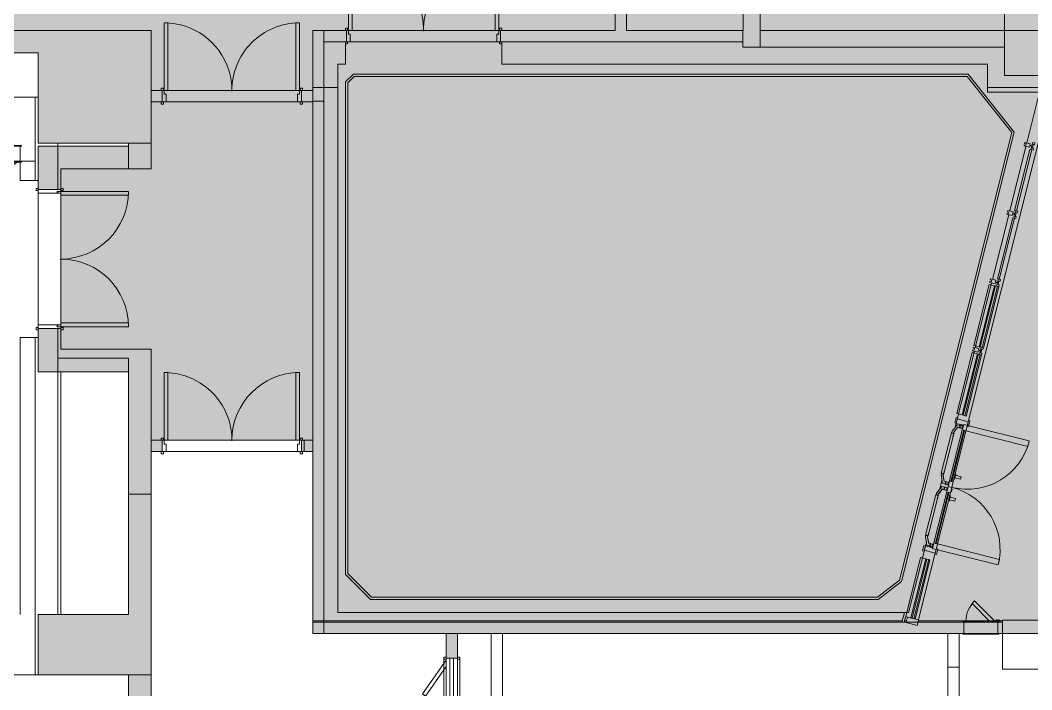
# Model space of a CAD drawing. Header units: millimetres. Extents: x -57519 to 497916, y -349472 to 446842.
# Drawn here: x 474755 to 488209, y 22841 to 31742 of the extents above; entities that cross this region are included whole.
import ezdxf

# ---------------------------------------------------------------- set-up
doc = ezdxf.new("R2010")
doc.units = ezdxf.units.MM
for name, color, linetype, lineweight in [('A-DETL-GENF', 92, 'Continuous', 5), ('A-DETL-THIN', 151, 'Continuous', 9), ('A-DOOR', 31, 'Continuous', 5), ('A-DOOR-FRAM', 31, 'Continuous', 5), ('A-FLOR', 192, 'Continuous', 5), ('A-GLAZ-CURT', 52, 'Continuous', 20), ('A-GLAZ-CWMG', 51, 'Continuous', 20), ('A-WALL', 113, 'Continuous', 20), ('A-WALL-PATT', 111, 'Continuous', 20), ('S-COLS', 52, 'Continuous', 20)]:
    doc.layers.add(name, color=color, linetype=linetype, lineweight=lineweight)

# ---------------------------------------------------------------- blocks, each defined once
blk = doc.blocks.new('DLN-Double Door__X03_ - _M31x_1800 x 2000 _WH_-16954913-1_F SINGLE OCCUPANCY DIAGRAM')
at = {"layer": 'A-DOOR', "color": 191}
for p, q in [((-850, -75), (-900, -75)), ((-900, -75), (-900, -975)), ((-850, -975), (-850, -75)), ((850, -75), (900, -75)), ((850, -975), (850, -75)), ((900, -75), (900, -975)), ((-900, -975), (-850, -975)), ((900, -975), (850, -975))]:
    blk.add_line(p, q, dxfattribs=at)
for centre, start, end in [((-900, -75), 270, 359.9923), ((900, -75), 180.0077, 197.6), ((900, -75), 197.6, 215.7), ((900, -75), 215.7, 233.8), ((900, -75), 233.8, 251.9), ((900, -75), 251.9, 270)]:
    blk.add_arc(centre, 900, start, end, dxfattribs=at)
at = {"layer": 'A-DOOR', "color": 253}
for centre, start, end in [((900, -75), 179.5, 180.0077), ((-900, -75), 359.9923, 0.5)]:
    blk.add_arc(centre, 900, start, end, dxfattribs=at)
at = {"layer": 'A-DOOR-FRAM', "color": 253}
for p, q in [((-910, 105), (-940, 105)), ((-940, 105), (-940, 75)), ((-940, 75), (-910, 75)), ((-875, 75), (-925, 75)), ((-925, 75), (-925, -75)), ((-910, 75), (-910, 105)), ((-875, -25), (-875, 75)), ((875, 75), (875, -25)), ((925, 75), (875, 75)), ((940, 105), (910, 105)), ((910, 105), (910, 75)), ((910, 75), (940, 75)), ((925, -75), (925, 75)), ((940, 75), (940, 105)), ((-900, -75), (-900, -25)), ((-900, -25), (-875, -25)), ((875, -25), (900, -25)), ((900, -25), (900, -75))]:
    blk.add_line(p, q, dxfattribs=at)
at = {"layer": 'A-DOOR-FRAM', "color": 191}
for p, q in [((-910, -75), (-940, -75)), ((-940, -75), (-940, -105)), ((-940, -105), (-910, -105)), ((-925, -75), (-900, -75)), ((-910, -105), (-910, -75)), ((900, -75), (925, -75)), ((940, -75), (910, -75)), ((910, -75), (910, -105)), ((910, -105), (940, -105)), ((940, -105), (940, -75))]:
    blk.add_line(p, q, dxfattribs=at)
blk = doc.blocks.new('DLN-Double Door__X03_ - _M31x_1800 x 2000 _WH_-16954921-1_F SINGLE OCCUPANCY DIAGRAM')
at = {"layer": 'A-DOOR', "color": 191}
for p, q in [((-900, 975), (-850, 975)), ((-900, 75), (-900, 975)), ((-850, 975), (-850, 75)), ((850, 975), (850, 75)), ((900, 975), (850, 975)), ((900, 75), (900, 975)), ((-850, 75), (-900, 75)), ((850, 75), (900, 75))]:
    blk.add_line(p, q, dxfattribs=at)
for centre, start, end in [((-900, 75), 17.6, 90), ((900, 75), 90, 180.5), ((-900, 75), 359.5, 17.6)]:
    blk.add_arc(centre, 900, start, end, dxfattribs=at)
at = {"layer": 'A-DOOR-FRAM', "color": 191}
for p, q in [((-940, 105), (-910, 105)), ((-940, 75), (-940, 105)), ((-910, 75), (-940, 75)), ((-925, 75), (-900, 75)), ((-925, -75), (-925, 75)), ((-910, 105), (-910, 75)), ((-900, 75), (-900, 25)), ((-900, 25), (-875, 25)), ((-875, 25), (-875, -75)), ((875, 25), (900, 25)), ((875, -75), (875, 25)), ((900, 75), (925, 75)), ((900, 25), (900, 75)), ((910, 75), (910, 105)), ((910, 105), (940, 105)), ((940, 75), (910, 75)), ((925, 75), (925, -75)), ((940, 105), (940, 75)), ((-940, -75), (-910, -75)), ((-940, -105), (-940, -75)), ((-910, -105), (-940, -105)), ((-875, -75), (-925, -75)), ((-910, -75), (-910, -105)), ((925, -75), (875, -75)), ((910, -105), (910, -75)), ((910, -75), (940, -75)), ((940, -105), (910, -105)), ((940, -75), (940, -105))]:
    blk.add_line(p, q, dxfattribs=at)
blk = doc.blocks.new('DLN-Double Door__X03_ - _M48_2000 x 2450 _WH_-16954911-1_F SINGLE OCCUPANCY DIAGRAM')
at = {"layer": 'A-DOOR', "color": 191}
for p, q in [((-1000, 1075), (-950, 1075)), ((-1000, 75), (-1000, 1075)), ((-950, 1075), (-950, 75)), ((950, 1075), (950, 75)), ((1000, 1075), (950, 1075)), ((1000, 75), (1000, 1075)), ((-950, 75), (-1000, 75)), ((950, 75), (1000, 75))]:
    blk.add_line(p, q, dxfattribs=at)
for centre, start, end in [((-1000, 75), 359.5, 90), ((1000, 75), 90, 180.5)]:
    blk.add_arc(centre, 1000, start, end, dxfattribs=at)
at = {"layer": 'A-DOOR-FRAM', "color": 191}
for p, q in [((-1040, 105), (-1010, 105)), ((-1040, 75), (-1040, 105)), ((-1010, 75), (-1040, 75)), ((-1025, 75), (-1000, 75)), ((-1025, -75), (-1025, 75)), ((-1010, 105), (-1010, 75)), ((-1000, 75), (-1000, 25)), ((-1000, 25), (-975, 25)), ((-975, 25), (-975, -75)), ((975, 25), (1000, 25)), ((975, -75), (975, 25)), ((1000, 75), (1025, 75)), ((1000, 25), (1000, 75)), ((1010, 75), (1010, 105)), ((1010, 105), (1040, 105)), ((1040, 75), (1010, 75)), ((1025, 75), (1025, -75)), ((1040, 105), (1040, 75)), ((-1040, -75), (-1010, -75)), ((-1040, -105), (-1040, -75)), ((-1010, -105), (-1040, -105)), ((-975, -75), (-1025, -75)), ((-1010, -75), (-1010, -105)), ((1025, -75), (975, -75)), ((1010, -105), (1010, -75)), ((1010, -75), (1040, -75)), ((1040, -105), (1010, -105)), ((1040, -75), (1040, -105))]:
    blk.add_line(p, q, dxfattribs=at)
blk = doc.blocks.new('DLN-Access Panel__AP13_ - _AP13_ 900 x 1100 _WH_-16311033-1_F SINGLE OCCUPANCY DIAGRAM')
at = {"layer": 'A-DOOR', "color": 253}
for p, q in [((-436, 110), (287, 616)), ((316, 575), (-349, 110)), ((287, 616), (316, 575)), ((-490, 100), (-490, 110)), ((490, 110), (-490, 110)), ((-490, 100), (490, 100)), ((490, 100), (490, 110)), ((-490, -110), (-490, -100)), ((490, -100), (-490, -100)), ((-490, -110), (490, -110)), ((490, -110), (490, -100))]:
    blk.add_line(p, q, dxfattribs=at)
blk.add_arc((-450, 100), 900, 0.6535, 35, dxfattribs=at)
at = {"layer": 'A-DOOR-FRAM', "color": 253}
for p, q in [((-475, 100), (-475, -100)), ((475, 100), (475, -100))]:
    blk.add_line(p, q, dxfattribs=at)
blk = doc.blocks.new('DLN-Double Door__X03_ - _M32_1800 x 2000 _WH_-16954914-1_F SINGLE OCCUPANCY DIAGRAM')
at = {"layer": 'A-DOOR', "color": 191}
for p, q in [((-900, 1050), (-850, 1050)), ((-900, 150), (-900, 1050)), ((-850, 1050), (-850, 150)), ((850, 1050), (850, 150)), ((900, 1050), (850, 1050)), ((900, 150), (900, 1050)), ((-850, 150), (-900, 150)), ((850, 150), (900, 150))]:
    blk.add_line(p, q, dxfattribs=at)
for centre, start, end in [((-900, 150), 0.0077, 90), ((900, 150), 90, 179.9923)]:
    blk.add_arc(centre, 900, start, end, dxfattribs=at)
at = {"layer": 'A-DOOR', "color": 253}
for centre, start, end in [((900, 150), 179.9923, 180.5), ((-900, 150), 359.5, 0.0077)]:
    blk.add_arc(centre, 900, start, end, dxfattribs=at)
at = {"layer": 'A-DOOR-FRAM', "color": 191}
for p, q in [((-940, 180), (-910, 180)), ((-940, 150), (-940, 180)), ((-910, 150), (-940, 150)), ((-925, 150), (-900, 150)), ((-910, 180), (-910, 150)), ((900, 150), (925, 150)), ((910, 150), (910, 180)), ((910, 180), (940, 180)), ((940, 150), (910, 150)), ((940, 180), (940, 150))]:
    blk.add_line(p, q, dxfattribs=at)
at = {"layer": 'A-DOOR-FRAM', "color": 253}
for p, q in [((-925, -150), (-925, 150)), ((-900, 150), (-900, 100)), ((900, 100), (900, 150)), ((925, 150), (925, -150)), ((-900, 100), (-875, 100)), ((-875, 100), (-875, -150)), ((875, 100), (900, 100)), ((875, -150), (875, 100)), ((-940, -150), (-910, -150)), ((-940, -180), (-940, -150)), ((-910, -180), (-940, -180)), ((-875, -150), (-925, -150)), ((-910, -150), (-910, -180)), ((925, -150), (875, -150)), ((910, -180), (910, -150)), ((910, -150), (940, -150)), ((940, -180), (910, -180)), ((940, -150), (940, -180))]:
    blk.add_line(p, q, dxfattribs=at)
blk = doc.blocks.new('Rectangular Mullion - DLN_75 x 150mm _WD_-STUR_ OPENING-8655336-1_F SINGLE OCCUPANCY DIAGRAM')
at = {"layer": 'A-GLAZ-CWMG', "color": 191, "lineweight": 5}
for p, q in [((-75, 75), (0, 75)), ((-75, -75), (-75, 75)), ((0, 75), (0, -75)), ((0, -75), (-75, -75))]:
    blk.add_line(p, q, dxfattribs=at)
blk = doc.blocks.new('System Panel - _DLN__12_12mm laminated clear glass-11282539-1_F SINGLE OCCUPANCY DIAGRAM')
at = {"layer": 'A-GLAZ-CURT', "color": 191, "lineweight": 5}
for p, q in [((418, 13), (-418, 13)), ((-418, 13), (-418, -12)), ((418, -12), (418, 13)), ((-418, -12), (418, -12))]:
    blk.add_line(p, q, dxfattribs=at)
blk = doc.blocks.new('System Panel - _DLN__12_12mm laminated clear glass-11282541-1_F SINGLE OCCUPANCY DIAGRAM')
at = {"layer": 'A-GLAZ-CURT', "color": 191, "lineweight": 5}
for p, q in [((406, 13), (-406, 13)), ((-406, 13), (-406, -12)), ((406, -12), (406, 13)), ((-406, -12), (406, -12))]:
    blk.add_line(p, q, dxfattribs=at)
blk = doc.blocks.new('Rectangular Mullion - DLN_FRAME-11282513-1_F SINGLE OCCUPANCY DIAGRAM')
at = {"layer": 'A-GLAZ-CWMG', "color": 191, "lineweight": 5}
for p, q in [((87634, 27420), (87838, 28231)), ((87705, 27402), (87909, 28213)), ((87760, 27388), (87964, 28199)), ((87838, 28231), (87909, 28213)), ((87909, 28213), (87923, 28209)), ((87705, 27402), (87634, 27420)), ((87719, 27398), (87705, 27402))]:
    blk.add_line(p, q, dxfattribs=at)
blk = doc.blocks.new('Rectangular Mullion - DLN_FRAME-V966-1_F SINGLE OCCUPANCY DIAGRAM')
at = {"layer": 'A-GLAZ-CWMG', "color": 191, "lineweight": 5}
for p, q in [((87405, 26512), (87609, 27323)), ((87609, 27323), (87680, 27305)), ((87476, 26494), (87680, 27305)), ((87532, 26480), (87736, 27291)), ((87680, 27305), (87694, 27301)), ((87476, 26494), (87405, 26512)), ((87490, 26491), (87476, 26494)), ((87532, 26480), (87515, 26485))]:
    blk.add_line(p, q, dxfattribs=at)
blk = doc.blocks.new('Rectangular Mullion - DLN_FRAME-11282516-1_F SINGLE OCCUPANCY DIAGRAM')
at = {"layer": 'A-GLAZ-CWMG', "color": 191, "lineweight": 5}
for p, q in [((86740, 23866), (86924, 24599)), ((86797, 23795), (86995, 24581)), ((86853, 23781), (87050, 24568)), ((86924, 24599), (86995, 24581)), ((86995, 24581), (87009, 24578)), ((87034, 24572), (87050, 24568)), ((86751, 23807), (86727, 23813))]:
    blk.add_line(p, q, dxfattribs=at)
blk = doc.blocks.new('Rectangular Mullion - DLN_FRAME-11282517-1_F SINGLE OCCUPANCY DIAGRAM')
at = {"layer": 'A-GLAZ-CWMG', "color": 191, "lineweight": 5}
for p, q in [((-25, 100), (-10, 100)), ((-25, 27), (-25, 100)), ((-5, 27), (-25, 27)), ((-10, 100), (-10, 80)), ((-10, 80), (10, 80)), ((-5, 0), (-5, 27)), ((25, 27), (5, 27)), ((5, 27), (5, 0)), ((10, 80), (10, 100)), ((10, 100), (25, 100)), ((25, 100), (25, 27)), ((-50, -30), (-50, 0)), ((-50, 0), (-5, 0)), ((-25, -30), (-50, -30)), ((25, -15), (-25, -15)), ((-25, -15), (-25, -30)), ((5, 0), (50, 0)), ((25, -30), (25, -15)), ((50, -30), (25, -30)), ((50, 0), (50, -30))]:
    blk.add_line(p, q, dxfattribs=at)
blk = doc.blocks.new('Rectangular Mullion - DLN_FRAME-8655333-1_F SINGLE OCCUPANCY DIAGRAM')
at = {"layer": 'A-GLAZ-CWMG', "color": 191, "lineweight": 5}
for p, q in [((-25, 100), (-10, 100)), ((-25, 27), (-25, 100)), ((-5, 27), (-25, 27)), ((-10, 100), (-10, 80)), ((-10, 80), (10, 80)), ((-5, 0), (-5, 27)), ((25, 27), (5, 27)), ((5, 27), (5, 0)), ((10, 80), (10, 100)), ((10, 100), (25, 100)), ((25, 100), (25, 27)), ((-50, -30), (-50, 0)), ((-50, 0), (-5, 0)), ((-25, -30), (-50, -30)), ((25, -15), (-25, -15)), ((-25, -15), (-25, -28)), ((5, 0), (50, 0)), ((25, -30), (25, -15)), ((50, -30), (25, -30)), ((50, 0), (50, -30))]:
    blk.add_line(p, q, dxfattribs=at)
blk = doc.blocks.new('Rectangular Mullion - DLN_FRAME-V967-1_F SINGLE OCCUPANCY DIAGRAM')
at = {"layer": 'A-GLAZ-CWMG', "color": 191, "lineweight": 5}
for p, q in [((-25, 100), (-10, 100)), ((-25, 27), (-25, 100)), ((-5, 27), (-25, 27)), ((-10, 100), (-10, 80)), ((-10, 80), (10, 80)), ((-5, 0), (-5, 27)), ((25, 27), (5, 27)), ((5, 27), (5, 0)), ((10, 80), (10, 100)), ((10, 100), (25, 100)), ((25, 100), (25, 27)), ((-50, -30), (-50, 0)), ((-50, 0), (-5, 0)), ((-25, -30), (-50, -30)), ((25, -15), (-25, -15)), ((-25, -15), (-25, -30)), ((5, 0), (50, 0)), ((25, -30), (25, -15)), ((50, -30), (25, -30)), ((50, 0), (50, -30))]:
    blk.add_line(p, q, dxfattribs=at)
blk = doc.blocks.new('DLN-Double Door_T1 - Double Glazing Door-1700 x 2800 _WH_-10591105-1_F SINGLE OCCUPANCY DIAGRAM')
at = {"layer": 'A-DOOR', "color": 191}
for p, q in [((-850, 925), (-775, 925)), ((-850, 95), (-850, 925)), ((-775, 925), (-775, 75)), ((775, 925), (775, 75)), ((850, 925), (775, 925)), ((850, 95), (850, 925)), ((-168, 160), (-133, 160)), ((-168, 85), (-168, 160)), ((-133, 160), (-133, 85)), ((132, 85), (132, 160)), ((132, 160), (167, 160)), ((167, 160), (167, 85)), ((-775, 75), (-850, 75)), ((-850, 75), (-850, 25)), ((-850, 25), (-775, 25)), ((-829, 16), (-829, 25)), ((-829, -24), (-829, 16)), ((-826, 16), (-829, 16)), ((-826, 16), (-826, 25)), ((-826, 25), (-826, 16)), ((-826, -15), (-826, 16)), ((-796, 16), (-826, 16)), ((-826, 16), (-826, -24)), ((-796, 16), (-796, 25)), ((-796, 25), (-796, 16)), ((-796, -24), (-796, 16)), ((-793, 16), (-796, 16)), ((-796, 16), (-796, -15)), ((-793, 25), (-793, 16)), ((-793, 16), (-793, -24)), ((-775, 75), (-185, 75)), ((-775, 25), (-775, 75)), ((-75, 55), (-775, 55)), ((-775, 55), (-775, 45)), ((-775, 45), (-75, 45)), ((-75, 25), (-775, 25)), ((-185, 85), (-115, 85)), ((-185, 85), (-185, 75)), ((-115, 75), (-185, 75)), ((-115, 75), (-115, 85)), ((-115, 75), (-75, 75)), ((0, 75), (-75, 75)), ((-75, 75), (-75, 25)), ((-75, 45), (-75, 55)), ((-75, 25), (0, 25)), ((-56, 16), (-56, 25)), ((-56, -24), (-56, 16)), ((-53, 16), (-56, 16)), ((-53, 25), (-53, 16)), ((-53, 16), (-53, 25)), ((-53, 16), (-53, -24)), ((-53, -15), (-53, 16)), ((-23, 16), (-53, 16)), ((-23, 16), (-23, 25)), ((-23, 25), (-23, 16)), ((-23, -24), (-23, 16)), ((-19, 16), (-23, 16)), ((-23, 16), (-23, -15)), ((-19, 25), (-19, 16)), ((-19, 16), (-19, -24)), ((0, 25), (0, 75)), ((0, 75), (75, 75)), ((0, 25), (0, 75)), ((75, 25), (0, 25)), ((15, 80), (60, 80)), ((15, 80), (15, 75)), ((19, 16), (19, 25)), ((19, -24), (19, 16)), ((22, 16), (19, 16)), ((22, 85), (22, 80)), ((22, 85), (52, 85)), ((52, 85), (22, 85)), ((22, 25), (22, 16)), ((22, 16), (22, 25)), ((22, 16), (22, -24)), ((22, -15), (22, 16)), ((52, 16), (22, 16)), ((52, 80), (52, 85)), ((52, 16), (52, 25)), ((52, 25), (52, 16)), ((52, -24), (52, 16)), ((56, 16), (52, 16)), ((52, 16), (52, -15)), ((56, 25), (56, 16)), ((56, 16), (56, -24)), ((60, 75), (60, 80)), ((115, 75), (75, 75)), ((75, 75), (75, 25)), ((75, 45), (75, 55)), ((75, 55), (775, 55)), ((775, 45), (75, 45)), ((75, 25), (775, 25)), ((115, 85), (185, 85)), ((115, 85), (115, 75)), ((185, 75), (115, 75)), ((185, 75), (185, 85)), ((775, 75), (185, 75)), ((775, 75), (850, 75)), ((775, 25), (775, 75)), ((775, 55), (775, 45)), ((850, 25), (775, 25)), ((793, 16), (793, 25)), ((793, -24), (793, 16)), ((796, 16), (793, 16)), ((796, 25), (796, 16)), ((796, 16), (796, 25)), ((796, 16), (796, -24)), ((796, -15), (796, 16)), ((826, 16), (796, 16)), ((826, 25), (826, 16)), ((826, 16), (826, 25)), ((826, 16), (826, -15)), ((826, -24), (826, 16)), ((829, 16), (826, 16)), ((829, 25), (829, 16)), ((829, 16), (829, -24)), ((850, 75), (850, 25)), ((-829, -11), (-829, -24)), ((-829, -26), (-826, -26)), ((-826, -15), (-796, -15)), ((-796, -16), (-826, -16)), ((-826, -20), (-826, -16)), ((-826, -17), (-826, -21)), ((-826, -19), (-796, -19)), ((-826, -21), (-826, -19)), ((-826, -57), (-826, -19)), ((-826, -21), (-796, -21)), ((-826, -24), (-826, -23)), ((-826, -57), (-726, -103)), ((-796, -16), (-796, -20)), ((-796, -21), (-796, -17)), ((-796, -19), (-796, -21)), ((-796, -19), (-796, -44)), ((-796, -23), (-796, -24)), ((-796, -26), (-793, -26)), ((-796, -41), (-718, -76)), ((-718, -79), (-796, -44)), ((-793, -24), (-793, -11)), ((-726, -103), (-701, -103)), ((-718, -76), (-701, -76)), ((-718, -76), (-718, -79)), ((-701, -79), (-718, -79)), ((-148, -73), (-701, -73)), ((-701, -106), (-701, -107)), ((-701, -107), (-148, -107)), ((-148, -76), (-130, -76)), ((-130, -79), (-148, -79)), ((-148, -103), (-122, -103)), ((-130, -76), (-53, -41)), ((-53, -44), (-130, -79)), ((-130, -79), (-130, -76)), ((-122, -103), (-23, -57)), ((-56, -11), (-56, -24)), ((-56, -26), (-53, -26)), ((-53, -15), (-23, -15)), ((-53, -21), (-53, -16)), ((-23, -16), (-53, -16)), ((-53, -20), (-53, -16)), ((-53, -19), (-53, -21)), ((-53, -19), (-23, -19)), ((-53, -44), (-53, -19)), ((-53, -21), (-23, -21)), ((-53, -24), (-53, -23)), ((-23, -16), (-23, -20)), ((-23, -17), (-23, -21)), ((-23, -21), (-23, -19)), ((-23, -19), (-23, -57)), ((-23, -23), (-23, -24)), ((-23, -26), (-19, -26)), ((-19, -24), (-19, -11)), ((19, -11), (19, -24)), ((19, -26), (22, -26)), ((22, -15), (52, -15)), ((52, -16), (22, -16)), ((22, -20), (22, -16)), ((22, -21), (22, -17)), ((22, -19), (22, -21)), ((22, -19), (52, -19)), ((22, -57), (22, -19)), ((22, -21), (52, -21)), ((22, -24), (22, -23)), ((22, -57), (122, -103)), ((52, -16), (52, -20)), ((52, -17), (52, -21)), ((52, -21), (52, -19)), ((52, -19), (52, -44)), ((52, -23), (52, -24)), ((52, -26), (56, -26)), ((52, -41), (130, -76)), ((130, -79), (52, -44)), ((56, -24), (56, -11)), ((122, -103), (147, -103)), ((130, -76), (147, -76)), ((130, -76), (130, -79)), ((147, -79), (130, -79)), ((701, -73), (147, -73)), ((147, -103), (147, -104)), ((147, -107), (701, -107)), ((701, -76), (718, -76)), ((718, -79), (701, -79)), ((701, -103), (726, -103)), ((718, -76), (796, -41)), ((796, -44), (718, -79)), ((718, -79), (718, -76)), ((726, -103), (826, -57)), ((793, -11), (793, -24)), ((793, -26), (796, -26)), ((796, -15), (826, -15)), ((826, -16), (796, -16)), ((796, -20), (796, -16)), ((796, -17), (796, -21)), ((796, -19), (826, -19)), ((796, -21), (796, -19)), ((796, -44), (796, -19)), ((796, -21), (826, -21)), ((796, -24), (796, -23)), ((826, -16), (826, -20)), ((826, -21), (826, -17)), ((826, -19), (826, -21)), ((826, -19), (826, -57)), ((826, -23), (826, -24)), ((826, -26), (829, -26)), ((829, -24), (829, -11))]:
    blk.add_line(p, q, dxfattribs=at)
at = {"layer": 'A-DOOR', "color": 191, "flags": 128}
for points in [[(-701, -74), (-701, -73), (-701, -73)], [(-701, -73), (-701, -73), (-701, -74), (-701, -75), (-701, -77)], [(-701, -107), (-701, -106), (-701, -104), (-701, -102), (-701, -100), (-701, -97), (-701, -94), (-701, -91), (-701, -88), (-701, -85), (-701, -82), (-701, -79), (-701, -77), (-701, -75), (-701, -74)], [(-148, -77), (-148, -75), (-148, -74), (-148, -73), (-148, -73)], [(-148, -73), (-148, -73), (-148, -74)], [(-148, -74), (-148, -75), (-148, -77), (-148, -79), (-148, -82), (-148, -85), (-148, -88), (-148, -91), (-148, -94), (-148, -97), (-148, -100), (-148, -102), (-148, -104), (-148, -106), (-148, -107), (-148, -107)], [(-148, -107), (-148, -107), (-148, -106)], [(147, -74), (147, -73), (147, -73)], [(147, -73), (147, -73), (147, -74), (147, -75), (147, -77)], [(147, -107), (147, -107), (147, -106), (147, -104), (147, -102), (147, -100), (147, -97), (147, -94), (147, -91), (147, -88), (147, -85), (147, -82), (147, -79), (147, -77), (147, -75), (147, -74)], [(147, -106), (147, -107), (147, -107)], [(701, -77), (701, -75), (701, -74), (701, -73), (701, -73)], [(701, -73), (701, -73), (701, -74)], [(701, -74), (701, -75), (701, -77), (701, -79), (701, -82), (701, -85), (701, -88), (701, -91), (701, -94), (701, -97), (701, -100), (701, -102), (701, -104), (701, -106), (701, -107), (701, -107)], [(701, -107), (701, -107), (701, -106)]]:
    blk.add_lwpolyline(points, dxfattribs=at)
at = {"layer": 'A-DOOR', "color": 191}
for centre, start, end in [((-850, 75), 0.0077, 90), ((850, 75), 90, 179.9923)]:
    blk.add_arc(centre, 850, start, end, dxfattribs=at)
at = {"layer": 'A-DOOR-FRAM', "color": 191}
for p, q in [((-915, 75), (-915, 95)), ((-915, 95), (-840, 95)), ((-840, 75), (-915, 75)), ((-900, 75), (-850, 75)), ((-900, -75), (-900, 75)), ((-850, 75), (-850, 25)), ((-850, 25), (-840, 25)), ((-840, 95), (-840, 75)), ((-840, 25), (-840, -75)), ((840, 95), (915, 95)), ((840, 75), (840, 95)), ((915, 75), (840, 75)), ((840, 25), (850, 25)), ((840, -75), (840, 25)), ((850, 75), (900, 75)), ((850, 25), (850, 75)), ((900, 75), (900, -75)), ((915, 95), (915, 75)), ((-915, -95), (-915, -75)), ((-915, -75), (-840, -75)), ((-840, -95), (-915, -95)), ((-840, -75), (-900, -75)), ((-840, -75), (-840, -95)), ((840, -75), (915, -75)), ((840, -95), (840, -75)), ((900, -75), (840, -75)), ((915, -95), (840, -95)), ((915, -75), (915, -95))]:
    blk.add_line(p, q, dxfattribs=at)
blk = doc.blocks.new('DLN-Access Panel__AP01_ - _AP01_ 400 x 1100 _WH_-13598981-1_F SINGLE OCCUPANCY DIAGRAM')
at = {"layer": 'A-DOOR', "color": 253}
for p, q in [((-240, 75), (-240, 85)), ((240, 85), (-240, 85)), ((240, 75), (240, 85))]:
    blk.add_line(p, q, dxfattribs=at)
at = {"layer": 'A-DOOR', "color": 191}
for p, q in [((-240, 75), (240, 75)), ((-215, -95), (-253, -95)), ((-253, -95), (-253, -100)), ((-253, -100), (-215, -100)), ((-240, -85), (-240, -75)), ((240, -75), (-240, -75)), ((-240, -85), (240, -85)), ((-215, -85), (-215, -97)), ((-200, -97), (-200, -85)), ((-190, -85), (83, -358)), ((118, -322), (-119, -85)), ((240, -85), (240, -75)), ((83, -358), (118, -322))]:
    blk.add_line(p, q, dxfattribs=at)
for centre, radius, start, end in [((-208, -97), 7.5, 199.4712, 360), ((-208, -97), 7.5, 180, 0), ((-208, -97), 7.5, 199.4712, 360), ((-208, -97), 7.5, 195, 0), ((-208, -97), 2, 180, 360), ((-208, -97), 2, 180, 360), ((-200, -75), 400, 315, 358.5193)]:
    blk.add_arc(centre, radius, start, end, dxfattribs=at)
at = {"layer": 'A-DOOR-FRAM', "color": 191}
for p, q in [((-225, 75), (-225, -75)), ((225, 75), (225, -75))]:
    blk.add_line(p, q, dxfattribs=at)
blk = doc.blocks.new('DLN-Double Door-AP - _AP09_ 1100 x 2100 _WH_-14591878-1_F SINGLE OCCUPANCY DIAGRAM')
at = {"layer": 'A-DOOR', "color": 253}
for p, q in [((575, 75), (-575, 75)), ((-575, 75), (-575, 25)), ((-575, 25), (-575, -25)), ((-575, 25), (575, 25)), ((575, 25), (575, 75)), ((575, -25), (575, 25)), ((-575, -25), (-575, -75)), ((-575, -25), (575, -25)), ((-575, -75), (575, -75)), ((-550, -75), (-99, -390)), ((-71, -350), (-463, -75)), ((71, -350), (463, -75)), ((550, -75), (99, -390)), ((575, -75), (575, -25)), ((-99, -390), (-71, -350)), ((99, -390), (71, -350))]:
    blk.add_line(p, q, dxfattribs=at)
for centre, start, end in [((-550, -75), 325, 359.9926), ((550, -75), 180.0074, 215)]:
    blk.add_arc(centre, 550, start, end, dxfattribs=at)
at = {"layer": 'A-DOOR-FRAM', "color": 253}
for p, q in [((-560, 105), (-590, 105)), ((-590, 105), (-590, 75)), ((-590, 75), (-575, 75)), ((-560, 75), (-560, 105)), ((560, 105), (-560, 105)), ((560, 105), (560, 75)), ((590, 105), (560, 105)), ((575, 75), (590, 75)), ((590, 75), (590, 105)), ((-575, -75), (-590, -75)), ((-590, -75), (-590, -105)), ((-590, -105), (-560, -105)), ((-560, -105), (-560, -75)), ((-560, -105), (560, -105)), ((560, -75), (560, -105)), ((560, -105), (590, -105)), ((590, -75), (575, -75)), ((590, -105), (590, -75))]:
    blk.add_line(p, q, dxfattribs=at)

msp = doc.modelspace()

# ---------------------------------------------------------------- hatches: boundary and pattern name
at = {"layer": 'A-DETL-GENF', "transparency": 33554585}
msp.add_hatch(color=201, dxfattribs=at).paths.add_polyline_path([(488604.7, 23590.5), (488604.7, 34332.5), (487469.7, 34332.5), (487469.7, 39682.5), (486244.7, 39682.5), (486244.7, 52007.5), (462944.7, 52007.5), (462944.7, 45707.5), (437594.7, 45707.5), (437594.7, 33907.5), (444694.7, 33907.5), (444694.7, 31607.5), (476494.7, 31607.5), (476494.7, 29767.5), (475294.7, 29767.5), (475294.7, 27367.5), (476494.7, 27367.5), (476494.7, 26157.5), (478644.7, 26157.5), (478644.7, 23590.5), (487915.4, 23590.5)], flags=0)
at = {"layer": 'A-WALL-PATT', "lineweight": 5, "transparency": 33554432}
h = msp.add_hatch(color=253, dxfattribs=at)
h.paths.add_polyline_path([(482669.7, 31607.5), (482819.7, 31607.5), (482819.7, 31955), (482669.7, 31955)], flags=0)
h.paths.add_polyline_path([(482819.7, 33771.5), (482819.7, 34332.5), (482669.7, 34332.5), (482669.7, 33771.5)], flags=0)
at = {"layer": 'A-WALL-PATT', "lineweight": 5}
for points in [[(474994.7, 31307.5), (474994.7, 31607.5), (473744.7, 31607.5), (473744.7, 31307.5)], [(476494.7, 29767.5), (476494.7, 30107.5), (476194.7, 30107.5), (476194.7, 29767.5)], [(476494.7, 23840.8), (476494.7, 25440.8), (476194.7, 25440.8), (476194.7, 23840.8)]]:
    msp.add_hatch(color=253, dxfattribs=at).paths.add_polyline_path(points, flags=0)
at = {"layer": 'A-WALL-PATT', "lineweight": 5, "transparency": 33554432}
for points in [[(478644.7, 30667.5), (478794.7, 30667.5), (478794.7, 31607.5), (478644.7, 31607.5), (478644.7, 30807.5)], [(484364.7, 31457.5), (484364.7, 31607.5), (482669.7, 31607.5), (482669.7, 31457.5), (482990.3, 31457.5)], [(478644.7, 23590.5), (478794.7, 23590.5), (478794.7, 30667.5), (478644.7, 30667.5), (478644.7, 25894.6)], [(475110.2, 29767.5), (476194.7, 29767.5), (476194.7, 30067.5), (474994.7, 30067.5), (474994.7, 29767.5)], [(475110.2, 27067.5), (476194.7, 27067.5), (476194.7, 27367.5), (474994.7, 27367.5), (474994.7, 27067.5)], [(476494.7, 25440.8), (476494.7, 27367.5), (476194.7, 27367.5), (476194.7, 25440.8)], [(476194.7, 21440.5), (476494.7, 21440.5), (476494.7, 23040.8), (476194.7, 23040.8), (476194.7, 22840.8)]]:
    msp.add_hatch(color=253, dxfattribs=at).paths.add_polyline_path(points, flags=0)
h = msp.add_hatch(color=253, dxfattribs=at)
h.paths.add_polyline_path([(481144.7, 31457.5), (482669.7, 31457.5), (482669.7, 31607.5), (481144.7, 31607.5), (481144.7, 31557.5)], flags=0)
h.paths.add_polyline_path([(479050.3, 31457.5), (479094.7, 31457.5), (479094.7, 31607.5), (478794.7, 31607.5), (478794.7, 31457.5)], flags=0)
h = msp.add_hatch(color=253, dxfattribs=at)
h.paths.add_polyline_path([(476494.7, 30657.5), (476644.7, 30657.5), (476644.7, 30807.5), (476494.7, 30807.5), (476494.7, 30757.5)], flags=0)
h.paths.add_polyline_path([(478644.7, 30657.5), (478644.7, 30807.5), (478494.7, 30807.5), (478494.7, 30657.5), (478509.7, 30657.5)], flags=0)
h = msp.add_hatch(color=253, dxfattribs=at)
h.paths.add_polyline_path([(475110.2, 27367.5), (475294.7, 27367.5), (475294.7, 27642.5), (474994.7, 27642.5), (474994.7, 27367.5)], flags=0)
h.paths.add_polyline_path([(475244.7, 29492.5), (475294.7, 29492.5), (475294.7, 29767.5), (474994.7, 29767.5), (474994.7, 29492.5), (475110.2, 29492.5)], flags=0)
h = msp.add_hatch(color=253, dxfattribs=at)
h.paths.add_polyline_path([(476644.7, 26007.5), (476644.7, 26157.5), (476494.7, 26157.5), (476494.7, 26007.5), (476629.7, 26007.5)], flags=0)
h.paths.add_polyline_path([(478644.7, 26007.5), (478644.7, 26157.5), (478494.7, 26157.5), (478494.7, 26007.5), (478509.7, 26007.5)], flags=0)
h = msp.add_hatch(color=253, dxfattribs=at)
h.paths.add_polyline_path([(486930.4, 23590.5), (487307.2, 23590.5), (487307.2, 23740.5), (478794.7, 23740.5), (478794.7, 23590.5), (484960.4, 23590.5)], flags=0)
h.paths.add_polyline_path([(487819.7, 23590.5), (487819.7, 23740.5), (487757.2, 23740.5), (487757.2, 23590.5), (487772.2, 23590.5)], flags=0)
h = msp.add_hatch(color=253, dxfattribs=at)
h.paths.add_polyline_path([(480569.7, 15874.2), (480569.7, 15974.2), (480419.7, 15974.2), (480419.7, 15874.2), (480519.7, 15874.2)], flags=0)
h.paths.add_polyline_path([(480569.7, 16924.2), (480569.7, 17553.2), (480419.7, 17553.2), (480419.7, 16924.2), (480519.7, 16924.2)], flags=0)
h.paths.add_polyline_path([(480519.7, 18703.2), (480569.7, 18703.2), (480569.7, 19232.3), (480419.7, 19232.3), (480419.7, 18703.2), (480469.7, 18703.2)], flags=0)
h.paths.add_polyline_path([(480419.7, 19682.3), (480569.7, 19682.3), (480569.7, 19932.3), (480419.7, 19932.3), (480419.7, 19697.3)], flags=0)
h.paths.add_polyline_path([(480569.7, 21482.3), (480569.7, 22110.5), (480419.7, 22110.5), (480419.7, 21482.3), (480518.7, 21482.3)], flags=0)
h.paths.add_polyline_path([(480569.7, 23260.5), (480569.7, 23590.5), (480419.7, 23590.5), (480419.7, 23260.5), (480519.7, 23260.5)], flags=0)
at = {"layer": 'S-COLS'}
for points in [[(475110.2, 30107.5), (476494.7, 30107.5), (476494.7, 31607.5), (474994.7, 31607.5), (474994.7, 30107.5)], [(475110.2, 23040.8), (476494.7, 23040.8), (476494.7, 23840.8), (474994.7, 23840.8), (474994.7, 23040.8)]]:
    msp.add_hatch(color=133, dxfattribs=at).paths.add_polyline_path(points, flags=0)

# ---------------------------------------------------------------- linework, layer by layer
at = {"layer": 'A-DETL-THIN', "lineweight": 5}
for p, q in [((444694.7, 31607.5), (476494.7, 31607.5)), ((476494.7, 31607.5), (476494.7, 29767.5)), ((476494.7, 29767.5), (475294.7, 29767.5)), ((475294.7, 29767.5), (475294.7, 27367.5)), ((475294.7, 27367.5), (476494.7, 27367.5)), ((476494.7, 27367.5), (476494.7, 26157.5)), ((476494.7, 26157.5), (478644.7, 26157.5)), ((478644.7, 26157.5), (478644.7, 23590.5)), ((478644.7, 23590.5), (488604.7, 23590.5))]:
    msp.add_line(p, q, dxfattribs=at)
at = {"layer": 'A-FLOR'}
for p, q in [((482669.7, 34332.5), (482669.7, 31607.5)), ((487844.7, 33607.5), (487844.7, 31607.5)), ((484369.7, 31607.5), (484369.7, 32107.5)), ((478644.7, 31607.5), (479079.7, 31607.5)), ((479120.7, 31607.5), (479120.7, 31557.5)), ((481159.7, 31607.5), (482669.7, 31607.5)), ((482819.7, 31607.5), (484364.7, 31607.5)), ((487844.7, 31607.5), (484594.7, 31607.5)), ((479079.7, 31427.5), (479079.7, 31159.5)), ((481159.7, 31159.5), (481159.7, 31427.5)), ((479079.7, 31159.5), (478977.7, 31159.5)), ((478977.7, 31159.5), (478977.7, 23866.5)), ((487621.7, 31159.5), (481159.7, 31159.5)), ((487621.7, 30784.5), (487621.7, 31159.5)), ((478644.7, 23590.5), (478644.7, 30847.5)), ((478644.7, 30847.5), (478977.7, 30847.5)), ((488481.8, 30847.5), (487368, 26419)), ((487621.7, 30847.5), (488391.6, 30847.5)), ((474994.7, 30717.5), (473604.7, 30717.5)), ((476644.7, 30807.5), (476644.7, 30657.5)), ((488311.3, 30784.5), (487621.7, 30784.5)), ((488142.4, 30113.1), (488311.3, 30784.5)), ((476629.7, 30657.5), (476494.7, 30657.5)), ((478644.7, 30657.5), (478494.7, 30657.5)), ((475254.7, 29492.5), (475254.7, 30107.5)), ((487915.4, 29210.3), (488130.3, 30064.6)), ((474754.7, 29612.5), (474754.7, 29857.5)), ((474994.7, 29612.5), (474954.7, 29612.5)), ((475254.7, 29442.5), (475254.7, 29467.5)), ((475294.7, 29442.5), (475244.7, 29442.5)), ((487685.8, 28297.3), (487901.9, 29156.7)), ((487457.4, 27389.5), (487673.6, 28248.9)), ((475244.7, 27692.5), (475294.7, 27692.5)), ((475254.7, 27667.5), (475254.7, 27692.5)), ((475254.7, 23840.8), (475254.7, 27642.5)), ((474754.7, 25797.5), (474754.7, 27522.5)), ((474954.7, 27522.5), (474994.7, 27522.5)), ((475294.7, 27367.5), (476494.7, 27367.5)), ((476494.7, 27367.5), (476494.7, 26157.5)), ((487222.5, 26455.6), (487445.2, 27341)), ((475294.7, 23840.8), (475294.7, 27067.5)), ((487191.6, 26332.4), (487204.3, 26382.9)), ((487159.3, 26204), (487175.3, 26267.9)), ((478529.7, 26007.5), (478529.7, 26157.5)), ((478529.7, 26157.5), (478644.7, 26157.5)), ((476629.7, 26007.5), (476494.7, 26007.5)), ((478444.7, 26007.5), (476694.7, 26007.5)), ((478509.7, 26007.5), (478529.7, 26007.5)), ((478644.7, 26007.5), (478509.7, 26007.5)), ((474754.7, 25659.9), (474754.7, 25795.1)), ((487030.4, 25691.5), (487046.4, 25755.4)), ((474754.7, 23840.8), (474754.7, 25657.5)), ((486984.6, 25509.5), (487014.1, 25627)), ((486952.3, 25381.1), (486968.4, 25445)), ((486823.4, 24868.6), (486839.5, 24932.5)), ((486794.5, 24753.6), (486807.2, 24804.1)), ((486571.3, 23866.5), (486776.2, 24680.9)), ((486921.7, 24644.3), (486701.7, 23769.9)), ((478977.7, 23866.5), (486514.6, 23866.5)), ((486545.6, 23866.5), (486571.3, 23866.5)), ((486486.7, 23755.5), (478644.7, 23755.5)), ((486539.7, 23740.5), (478644.7, 23740.5)), ((486543.4, 23755.5), (486517.7, 23755.5)), ((487307.2, 23740.5), (486694.3, 23740.5)), ((487732.2, 23755.5), (486698.1, 23755.5)), ((487819.7, 23755.5), (487747.2, 23755.5)), ((487819.7, 23740.5), (487757.2, 23740.5)), ((480419.7, 23590.5), (478644.7, 23590.5)), ((481169.7, 23590.5), (481169.7, 19832.3)), ((487357.2, 23590.5), (487244.7, 23590.5)), ((487244.7, 23570.5), (487244.7, 22382.3)), ((487094.7, 23140.5), (487244.7, 23140.5))]:
    msp.add_line(p, q, dxfattribs=at)
at = {"layer": 'A-WALL', "color": 191, "lineweight": 5}
for p, q in [((482819.7, 31607.5), (482819.7, 31955)), ((484594.7, 31607.5), (484594.7, 31982.5)), ((478644.7, 31607.5), (478644.7, 30847.5)), ((479079.7, 31607.5), (478644.7, 31607.5)), ((478794.7, 23590.5), (478794.7, 31607.5)), ((479094.7, 31457.5), (479094.7, 31607.5)), ((479119.7, 31607.5), (481119.7, 31607.5)), ((481144.7, 31607.5), (481144.7, 31457.5)), ((482669.7, 31607.5), (481159.7, 31607.5)), ((482669.7, 31607.5), (482669.7, 31607.5)), ((484369.7, 31607.5), (482819.7, 31607.5)), ((484364.7, 31607.5), (484364.7, 31457.5)), ((484369.7, 31607.5), (484369.7, 31607.5)), ((487844.7, 31607.5), (484594.7, 31607.5)), ((484594.7, 31607.5), (487844.7, 31607.5)), ((484594.7, 31607.5), (484594.7, 31382.5)), ((487844.7, 31382.5), (487844.7, 31607.5)), ((487844.7, 31382.5), (487844.7, 31607.5)), ((478794.7, 31457.5), (479079.7, 31457.5)), ((481094.7, 31457.5), (479144.7, 31457.5)), ((481159.7, 31457.5), (482669.7, 31457.5)), ((482669.7, 31457.5), (484364.7, 31457.5)), ((484364.7, 31456.2), (484364.7, 31382.5)), ((484364.7, 31382.5), (487844.7, 31382.5)), ((487844.7, 31382.5), (484594.7, 31382.5)), ((476629.7, 30807.5), (476494.7, 30807.5)), ((476494.7, 30807.5), (476494.7, 30657.5)), ((476669.7, 30807.5), (478469.7, 30807.5)), ((478494.7, 30807.5), (478494.7, 30657.5)), ((478644.7, 30807.5), (478509.7, 30807.5)), ((476494.7, 30657.5), (476629.7, 30657.5)), ((478444.7, 30657.5), (476694.7, 30657.5)), ((478794.7, 30667.5), (478644.7, 30667.5)), ((475294.7, 29767.5), (476194.7, 29767.5)), ((475294.7, 29507.5), (475294.7, 29767.5)), ((475294.7, 29467.5), (475294.7, 27667.5)), ((475294.7, 27367.5), (475294.7, 27627.5)), ((476494.7, 26157.5), (476494.7, 27367.5)), ((476629.7, 26157.5), (476494.7, 26157.5)), ((476669.7, 26157.5), (478469.7, 26157.5)), ((478529.7, 26157.5), (478509.7, 26157.5)), ((487307.2, 23740.5), (478794.7, 23740.5)), ((487819.7, 23740.5), (487757.2, 23740.5)), ((487819.7, 23590.5), (487819.7, 23740.5)), ((480419.7, 23590.5), (487244.7, 23590.5)), ((487757.2, 23590.5), (487819.7, 23590.5))]:
    msp.add_line(p, q, dxfattribs=at)
at = {"layer": 'A-WALL', "color": 221}
for p, q in [((474994.7, 31607.5), (473744.7, 31607.5)), ((476494.7, 29767.5), (476494.7, 30107.5)), ((476194.7, 29767.5), (476494.7, 29767.5))]:
    msp.add_line(p, q, dxfattribs=at)
at = {"layer": 'A-WALL', "color": 53}
for p, q in [((473744.7, 31307.5), (474994.7, 31307.5)), ((476194.7, 30107.5), (476194.7, 29767.5)), ((476194.7, 25440.8), (476194.7, 23840.8)), ((476494.7, 23840.8), (476494.7, 25440.8))]:
    msp.add_line(p, q, dxfattribs=at)
at = {"layer": 'A-WALL', "lineweight": 18}
for p, q in [((479185.3, 31024.5), (479082.7, 30921.9)), ((479112.7, 30909.5), (479197.7, 30994.5)), ((487362.8, 31024.5), (479185.3, 31024.5)), ((479197.7, 30994.5), (487348.4, 30994.5)), ((487348.4, 30994.5), (487944.4, 30248)), ((487977.1, 30255), (487362.8, 31024.5)), ((479082.7, 30921.9), (479082.7, 24374.1)), ((479112.7, 24386.5), (479112.7, 30909.5)), ((487944.4, 30248), (486447.9, 24298.3)), ((486474.5, 24281), (487977.1, 30255)), ((479082.7, 24374.1), (479415.3, 24041.5)), ((479427.7, 24071.5), (479112.7, 24386.5)), ((486447.9, 24298.3), (486157, 24071.5)), ((486167.3, 24041.5), (486474.5, 24281)), ((479415.3, 24041.5), (486167.3, 24041.5)), ((486157, 24071.5), (479427.7, 24071.5))]:
    msp.add_line(p, q, dxfattribs=at)
at = {"layer": 'A-WALL', "color": 253, "lineweight": 5}
for p, q in [((474954.7, 30067.5), (474954.7, 30717.5)), ((474954.7, 29612.5), (474954.7, 30067.5)), ((474994.7, 30067.5), (474994.7, 29507.5)), ((476194.7, 30067.5), (474994.7, 30067.5)), ((476494.7, 30107.5), (476194.7, 30107.5)), ((474754.7, 29867.5), (474954.7, 29867.5)), ((474754.7, 29612.5), (474954.7, 29612.5)), ((475294.7, 29492.5), (474994.7, 29492.5)), ((474994.7, 27692.5), (474994.7, 29442.5)), ((475294.7, 27642.5), (474994.7, 27642.5)), ((474994.7, 27627.5), (474994.7, 27067.5)), ((474954.7, 27522.5), (474754.7, 27522.5)), ((474954.7, 23040.8), (474954.7, 27522.5)), ((476494.7, 27367.5), (476494.7, 26007.5)), ((476194.7, 27247.5), (475254.7, 27247.5)), ((476194.7, 25440.8), (476194.7, 27247.5)), ((474994.7, 27067.5), (476194.7, 27067.5)), ((476194.7, 27067.5), (476194.7, 25440.8)), ((476494.7, 25440.8), (476494.7, 26157.5)), ((476644.7, 26007.5), (476644.7, 26157.5)), ((478494.7, 26157.5), (478494.7, 26007.5)), ((476494.7, 26007.5), (476629.7, 26007.5)), ((478444.7, 26007.5), (476694.7, 26007.5)), ((478529.7, 26007.5), (478644.7, 26007.5)), ((476494.7, 25440.8), (476194.7, 25440.8)), ((480419.7, 23590.5), (480419.7, 23275.5)), ((480569.7, 23275.5), (480569.7, 23590.5)), ((481019.7, 23590.5), (481019.7, 21790.5)), ((487094.7, 23590.5), (487094.7, 21640.5)), ((487244.7, 23570.5), (487244.7, 23590.5)), ((476494.7, 23040.8), (473569.7, 23040.8)), ((476194.7, 22840.8), (476194.7, 23040.8)), ((476194.7, 23040.8), (476194.7, 21440.5)), ((476494.7, 21440.5), (476494.7, 23040.8))]:
    msp.add_line(p, q, dxfattribs=at)
at = {"layer": 'A-WALL', "lineweight": 5}
for p, q in [((486514.6, 23866.5), (486482.9, 23740.5)), ((486513.9, 23740.5), (486545.6, 23866.5)), ((486545.6, 23866.5), (486514.6, 23866.5))]:
    msp.add_line(p, q, dxfattribs=at)
at = {"layer": 'S-COLS', "color": 221}
for p, q in [((476494.7, 31607.5), (474994.7, 31607.5)), ((476494.7, 30107.5), (476494.7, 31607.5)), ((488594.7, 31607.5), (487844.7, 31607.5)), ((487844.7, 31607.5), (487844.7, 31007.5)), ((487844.7, 31007.5), (488594.7, 31007.5)), ((488469.7, 23765.8), (487819.7, 23765.8)), ((487819.7, 23765.8), (487819.7, 23740.5))]:
    msp.add_line(p, q, dxfattribs=at)
at = {"layer": 'S-COLS', "color": 53}
for p, q in [((474994.7, 31307.5), (474994.7, 30107.5)), ((474994.7, 30107.5), (476194.7, 30107.5)), ((476194.7, 23840.8), (474994.7, 23840.8)), ((474994.7, 23840.8), (474994.7, 23040.8)), ((476494.7, 23040.8), (476494.7, 23840.8)), ((487819.7, 23590.5), (487819.7, 23115.8)), ((474994.7, 23040.8), (476494.7, 23040.8)), ((487819.7, 23115.8), (488444.7, 23115.8))]:
    msp.add_line(p, q, dxfattribs=at)
at = {"layer": 'S-COLS', "color": 253, "lineweight": 5}
msp.add_line((476194.7, 30107.5), (476494.7, 30107.5), dxfattribs=at)
at = {"layer": 'S-COLS', "color": 191, "lineweight": 5}
msp.add_line((487819.7, 23740.5), (487819.7, 23590.5), dxfattribs=at)

# ---------------------------------------------------------------- block references
at = {"layer": 'A-DOOR', "color": 191}
for name, p in [('DLN-Double Door__X03_ - _M48_2000 x 2450 _WH_-16954911-1_F SINGLE OCCUPANCY DIAGRAM', (480119.7, 31532.5)), ('DLN-Double Door__X03_ - _M31x_1800 x 2000 _WH_-16954921-1_F SINGLE OCCUPANCY DIAGRAM', (477569.7, 30732.5))]:
    msp.add_blockref(name, p, dxfattribs=at)
at = {"layer": 'A-DOOR', "color": 253}
for name, p, rotation in [('DLN-Access Panel__AP13_ - _AP13_ 900 x 1100 _WH_-16311033-1_F SINGLE OCCUPANCY DIAGRAM', (474279.7, 29967.5), 180), ('DLN-Double Door__X03_ - _M32_1800 x 2000 _WH_-16954914-1_F SINGLE OCCUPANCY DIAGRAM', (475144.7, 28567.5), 269.9999999999999), ('DLN-Double Door__X03_ - _M31x_1800 x 2000 _WH_-16954913-1_F SINGLE OCCUPANCY DIAGRAM', (477569.7, 26082.5), 180), ('DLN-Double Door-AP - _AP09_ 1100 x 2100 _WH_-14591878-1_F SINGLE OCCUPANCY DIAGRAM', (480494.7, 22685.5), 270)]:
    msp.add_blockref(name, p, dxfattribs=dict(at, rotation=rotation))
at = {"layer": 'A-DOOR', "color": 191}
for name, p, rotation in [('DLN-Double Door_T1 - Double Glazing Door-1700 x 2800 _WH_-10591105-1_F SINGLE OCCUPANCY DIAGRAM', (487072.1, 25550), 255.882155787932), ('DLN-Access Panel__AP01_ - _AP01_ 400 x 1100 _WH_-13598981-1_F SINGLE OCCUPANCY DIAGRAM', (487532.2, 23665.5), 180)]:
    msp.add_blockref(name, p, dxfattribs=dict(at, rotation=rotation))
at = {"layer": 'A-GLAZ-CURT', "color": 191, "lineweight": 5, "rotation": 255.882155787932}
for name, p in [('System Panel - _DLN__12_12mm laminated clear glass-11282539-1_F SINGLE OCCUPANCY DIAGRAM', (488094.9, 29616.6)), ('System Panel - _DLN__12_12mm laminated clear glass-11282539-1_F SINGLE OCCUPANCY DIAGRAM', (487866.6, 28708.7)), ('System Panel - _DLN__12_12mm laminated clear glass-11282539-1_F SINGLE OCCUPANCY DIAGRAM', (487638.2, 27800.9)), ('System Panel - _DLN__12_12mm laminated clear glass-11282539-1_F SINGLE OCCUPANCY DIAGRAM', (487409.9, 26893)), ('System Panel - _DLN__12_12mm laminated clear glass-11282541-1_F SINGLE OCCUPANCY DIAGRAM', (486727.9, 24181.5))]:
    msp.add_blockref(name, p, dxfattribs=at)
at = {"layer": 'A-GLAZ-CWMG', "color": 191, "lineweight": 5, "extrusion": (0, 0, -1), "rotation": 284.1178442120681}
for name, p in [('Rectangular Mullion - DLN_FRAME-11282517-1_F SINGLE OCCUPANCY DIAGRAM', (-488209.1, 30070.5)), ('Rectangular Mullion - DLN_FRAME-8655333-1_F SINGLE OCCUPANCY DIAGRAM', (-487980.7, 29162.7)), ('Rectangular Mullion - DLN_FRAME-V967-1_F SINGLE OCCUPANCY DIAGRAM', (-487752.4, 28254.8)), ('Rectangular Mullion - DLN_FRAME-V967-1_F SINGLE OCCUPANCY DIAGRAM', (-487524.1, 27346.9)), ('Rectangular Mullion - DLN_75 x 150mm _WD_-STUR_ OPENING-8655336-1_F SINGLE OCCUPANCY DIAGRAM', (-486610.7, 23715.5))]:
    msp.add_blockref(name, p, dxfattribs=at)
at = {"layer": 'A-GLAZ-CWMG', "color": 191, "lineweight": 5}
for name in ['Rectangular Mullion - DLN_FRAME-11282513-1_F SINGLE OCCUPANCY DIAGRAM', 'Rectangular Mullion - DLN_FRAME-V966-1_F SINGLE OCCUPANCY DIAGRAM', 'Rectangular Mullion - DLN_FRAME-11282516-1_F SINGLE OCCUPANCY DIAGRAM']:
    msp.add_blockref(name, (399805.4, 0), dxfattribs=at)

doc.saveas('drawing.dxf')
